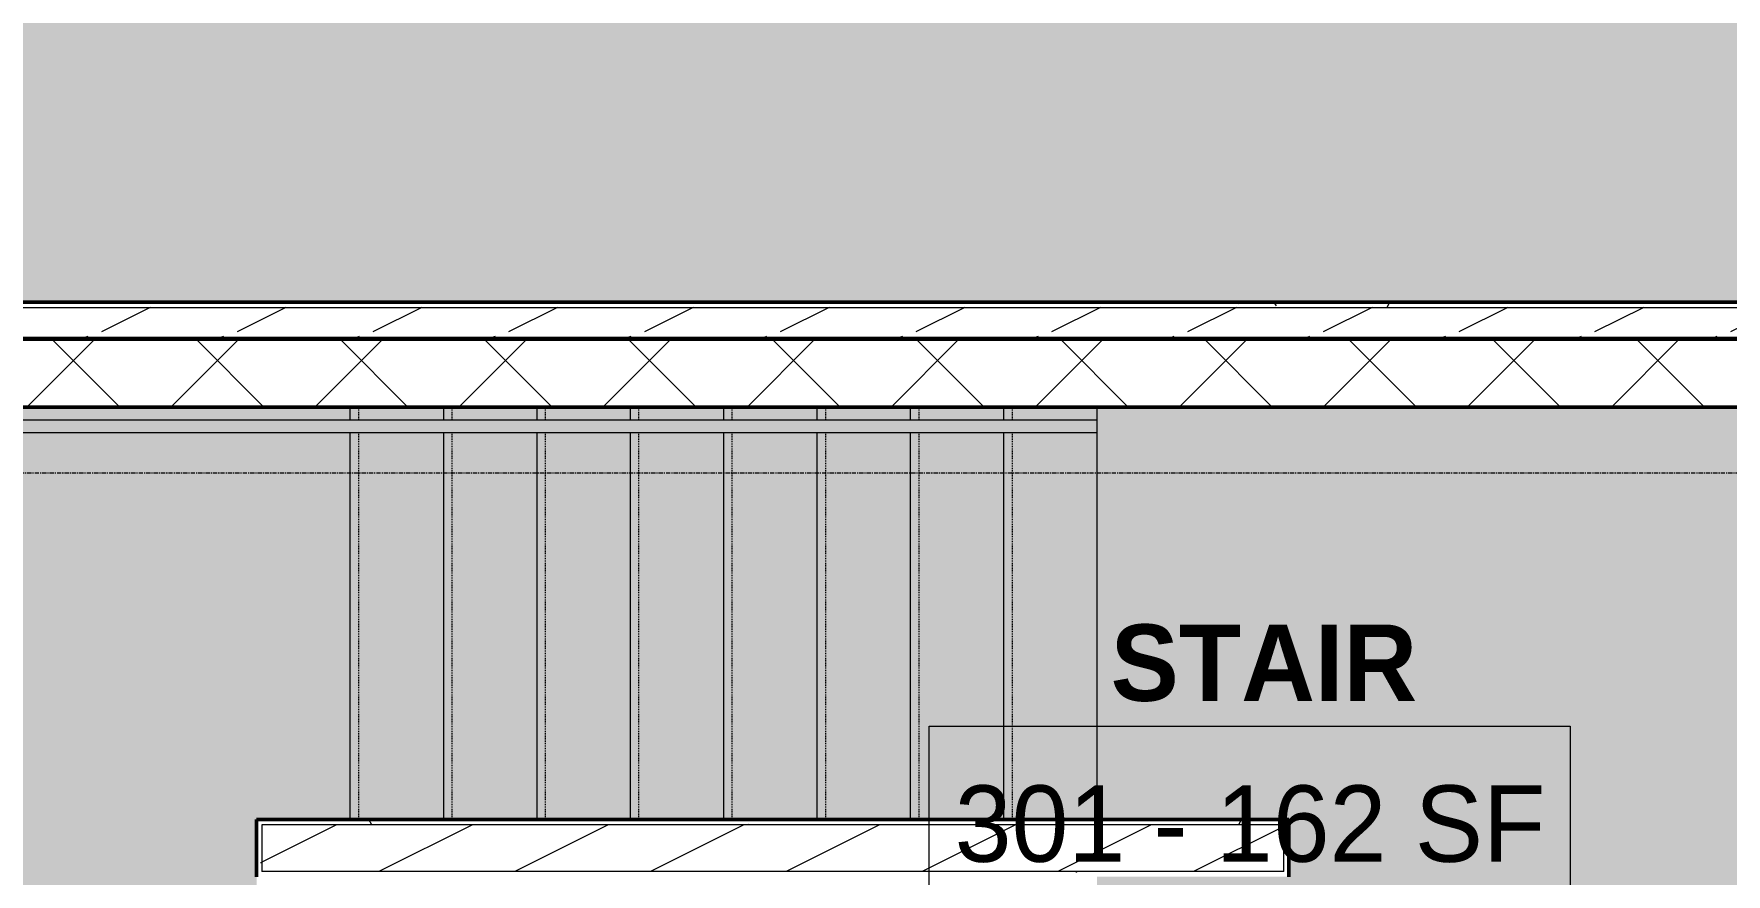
# Model space of a CAD drawing. Header units: inches. Extents: x -4218 to -1814, y 9706 to 12426.
# Drawn here: x -3797.6 to -3598.2, y 11487.9 to 11587 of the extents above; entities that cross this region are included whole.
import ezdxf

# ---------------------------------------------------------------- set-up
doc = ezdxf.new("R2010")
doc.units = ezdxf.units.IN
doc.header["$MEASUREMENT"] = 0
doc.linetypes.add('Grid Line 1_2_', pattern=[0.875, 0.5, -0.125, 0.125, -0.125])
doc.linetypes.add('Overhead 1_16_', pattern=[0.101562, 0.0625, -0.039062])
for name, color, linetype, lineweight in [('0-1', 7, 'Continuous', 5), ('0-6', 135, 'Continuous', 13), ('A-AREA-IDEN', 2, 'Continuous', 9), ('A-AREA-PATT-3', 7, 'Continuous', 9), ('A-FLOR-1', 10, 'Continuous', 13), ('A-FLOR-HRAL-1', 9, 'Continuous', 9), ('A-FLOR-HRAL-2', 7, 'Continuous', 9), ('A-WALL', 113, 'Continuous', 13), ('A-WALL-2', 250, 'Continuous', 50), ('A-WALL-3', 10, 'Continuous', 13), ('A-WALL-8', 113, 'Continuous', 5), ('A-WALL-9', 113, 'Continuous', 50), ('A-WALL-PATT-1', 7, 'Continuous', 9), ('A-WALL-PATT-2', 253, 'Continuous', 9), ('A-WALL-PATT-3', 252, 'Continuous', 9), ('A-WALL-PATT-4', 111, 'Continuous', 9), ('I-WALL-1', 250, 'Continuous', 50), ('S-GRID-1', 1, 'Grid Line 1_2_', 9), ('S-STRS-1', 21, 'Continuous', 5), ('S-STRS-2', 7, 'Continuous', 9), ('S-STRS-3', 7, 'Overhead 1_16_', 9)]:
    doc.layers.add(name, color=color, linetype=linetype, lineweight=lineweight)
doc.layers.add('A-AREA-PATT-1', color=7, linetype='Continuous', lineweight=9, transparency=1)
doc.styles.add('Century Gothic', font='ufonts.com_century-gothic.ttf', dxfattribs={"height": 9})
doc.styles.add('Century Gothic_B', font='GOTHICB.TTF', dxfattribs={"height": 9})
pattern_1 = [(0, (0, 0), (30.72, 7.68), [1.267, -21.773, 1.267, -21.773, -122.88]), (0, (0, 0), (30.72, 7.68), [-46.08, 1.267, -44.813, 1.267, -21.773, -53.76]), (0, (0, 0), (30.72, 7.68), [-115.2, 1.267, -14.093, 1.267, -37.133]), (120, (11.52, 3.84), (-22.011075, 22.7643004), [1.267, -21.773, 1.267, -21.773, -122.88]), (120, (11.52, 3.84), (-22.011075, 22.7643004), [-46.08, 1.267, -44.813, 1.267, -21.773, -53.76]), (120, (11.52, 3.84), (-22.011075, 22.7643004), [-115.2, 1.267, -14.093, 1.267, -37.133]), (240, (15.36, 19.2), (-8.708925, -30.4443004), [1.267, -21.773, 1.267, -21.773, -122.88]), (240, (15.36, 19.2), (-8.708925, -30.4443004), [-46.08, 1.267, -44.813, 1.267, -21.773, -53.76]), (240, (15.36, 19.2), (-8.708925, -30.4443004), [-115.2, 1.267, -14.093, 1.267, -37.133])]
pattern_2 = [(216.87, (6.397, 15.994), (47.98094286, 31.9870857), [7.997, -71.971]), (206.565, (15.994, 11.196), (-15.993714, -15.9941327), [17.881, -17.881]), (198.435, (15.994, 3.199), (-31.9867405, -15.9938803), [10.115, -40.461])]

# ---------------------------------------------------------------- blocks, each defined once
blk = doc.blocks.new('CTR - 1st Phase - Shell_rvt-1-FLOOR PLAN - 3RD FLOOR')
at = {"layer": 'S-GRID-1'}
blk.add_line((-1814.21, 11535.19), (-4168.71, 11535.19), dxfattribs=at)
blk = doc.blocks.new('Railing - Railing-2254808-FLOOR PLAN - 3RD FLOOR')
at = {"layer": 'A-FLOR-HRAL-1'}
for points in [[(-3771.32, 11539.99), (-3771.32, 11541.49), (-3817.82, 11541.49), (-3816.32, 11539.99), (-3801.87, 11539.99)], [(-3817.82, 11440.49), (-3816.32, 11442.03), (-3816.32, 11539.99), (-3817.82, 11541.47), (-3817.82, 11440.51)], [(-3760.32, 11539.99), (-3760.32, 11541.49), (-3771.32, 11541.49), (-3771.32, 11539.99), (-3761, 11539.99)], [(-3716.32, 11539.99), (-3672.32, 11539.99), (-3672.32, 11541.49), (-3760.32, 11541.49), (-3760.32, 11539.99), (-3727.32, 11539.99)], [(-3771.32, 11440.49), (-3771.32, 11441.99), (-3816.32, 11441.99), (-3817.82, 11440.49), (-3801.87, 11440.49)], [(-3683.32, 11440.49), (-3672.32, 11440.49), (-3672.32, 11441.99), (-3771.32, 11441.99), (-3771.32, 11440.49), (-3694.32, 11440.49)]]:
    blk.add_hatch(color=256, dxfattribs=at).paths.add_polyline_path(points, flags=0)
at = {"layer": 'A-FLOR-HRAL-2'}
for p, q in [((-3817.82, 11541.49), (-3771.32, 11541.49)), ((-3817.82, 11440.49), (-3817.82, 11541.49)), ((-3771.32, 11541.49), (-3760.32, 11541.49)), ((-3760.32, 11541.49), (-3672.32, 11541.49)), ((-3672.32, 11541.49), (-3672.32, 11539.99)), ((-3816.32, 11539.99), (-3771.32, 11539.99)), ((-3816.32, 11441.99), (-3816.32, 11539.99)), ((-3771.32, 11539.99), (-3760.32, 11539.99)), ((-3760.32, 11539.99), (-3672.32, 11539.99)), ((-3771.32, 11441.99), (-3816.32, 11441.99)), ((-3672.32, 11441.99), (-3771.32, 11441.99)), ((-3771.32, 11440.49), (-3817.82, 11440.49)), ((-3672.32, 11440.49), (-3771.32, 11440.49))]:
    blk.add_line(p, q, dxfattribs=at)
blk = doc.blocks.new('CTR - 1st Phase -Stairs _ Elevators_rvt-1-FLOOR PLAN - 3RD FLOOR')
at = {"layer": 'A-WALL-PATT-1'}
h = blk.add_hatch(dxfattribs=at)
h.set_pattern_fill('FP_1', color=256, style=0, pattern_type=2)
h.set_pattern_definition(pattern_1)
h.paths.add_polyline_path([(-3770.71, 11488.24), (-3770.7, 11488.25), (-3770.7, 11493.74), (-3650.32, 11493.74), (-3650.32, 11488.24), (-3649.7, 11488.24), (-3649.7, 11494.36), (-3771.32, 11494.36), (-3771.32, 11488.24)], flags=0)
h = blk.add_hatch(dxfattribs=at)
h.set_pattern_fill('FP_1', color=256, style=0, pattern_type=2)
h.set_pattern_definition(pattern_1)
h.paths.add_polyline_path([(-3650.32, 11487.61), (-3649.7, 11487.61), (-3649.7, 11488.24), (-3771.32, 11488.24), (-3771.32, 11487.61), (-3666.81, 11487.61)], flags=0)
at = {"layer": 'A-WALL-PATT-2'}
h = blk.add_hatch(dxfattribs=at)
h.set_pattern_fill('FP_2', color=256, style=0, pattern_type=2)
h.set_pattern_definition(pattern_2)
h.paths.add_polyline_path([(-3770.7, 11488.24), (-3650.32, 11488.24), (-3650.32, 11493.74), (-3770.7, 11493.74), (-3770.7, 11488.25)], flags=0)
at = {"layer": 'A-WALL-PATT-3'}
h = blk.add_hatch(dxfattribs=at)
h.set_pattern_fill('FP_70', color=256, style=0, pattern_type=2)
h.set_pattern_definition([(45, (0, 0), (-8.485281, 8.485281), []), (135, (0, 0), (-8.485281, -8.485281), [])])
h.paths.add_polyline_path([(-3801.87, 11542.99), (-3587.32, 11542.99), (-3587.32, 11550.99), (-3819.32, 11550.99), (-3819.32, 11542.99)], flags=0)
at = {"layer": 'S-STRS-1'}
h = blk.add_hatch(color=256, dxfattribs=at)
h.paths.add_polyline_path([(-3816.32, 11438.99), (-3771.32, 11438.99), (-3771.32, 11440.49), (-3817.82, 11440.51), (-3817.82, 11541.49), (-3760.32, 11541.49), (-3760.32, 11542.99), (-3819.32, 11542.99), (-3819.32, 11438.99), (-3817.82, 11438.99)], flags=0)
h.paths.add_polyline_path([(-3771.32, 11441.99), (-3771.32, 11494.36), (-3760.32, 11494.36), (-3760.32, 11539.99), (-3816.32, 11539.95), (-3816.32, 11441.99), (-3801.87, 11441.99)], flags=0)
h = blk.add_hatch(color=256, dxfattribs=at)
h.paths.add_polyline_path([(-3760.32, 11494.36), (-3749.32, 11494.36), (-3749.32, 11539.99), (-3760.32, 11539.99)], flags=0)
h.paths.add_polyline_path([(-3749.32, 11541.49), (-3749.32, 11542.99), (-3760.32, 11542.99), (-3760.32, 11541.49)], flags=0)
h = blk.add_hatch(color=256, dxfattribs=at)
h.paths.add_polyline_path([(-3749.32, 11494.36), (-3738.32, 11494.36), (-3738.32, 11539.99), (-3749.32, 11539.99)], flags=0)
h.paths.add_polyline_path([(-3738.32, 11541.49), (-3738.32, 11542.99), (-3749.32, 11542.99), (-3749.32, 11541.49)], flags=0)
h = blk.add_hatch(color=256, dxfattribs=at)
h.paths.add_polyline_path([(-3738.32, 11494.36), (-3727.32, 11494.36), (-3727.32, 11539.99), (-3738.32, 11539.99)], flags=0)
h.paths.add_polyline_path([(-3727.32, 11541.49), (-3727.32, 11542.99), (-3738.32, 11542.99), (-3738.32, 11541.49)], flags=0)
h = blk.add_hatch(color=256, dxfattribs=at)
h.paths.add_polyline_path([(-3727.32, 11494.36), (-3716.32, 11494.36), (-3716.32, 11539.99), (-3727.32, 11539.99)], flags=0)
h.paths.add_polyline_path([(-3716.32, 11541.49), (-3716.32, 11542.99), (-3727.32, 11542.99), (-3727.32, 11541.49)], flags=0)
h = blk.add_hatch(color=256, dxfattribs=at)
h.paths.add_polyline_path([(-3716.32, 11494.36), (-3705.32, 11494.36), (-3705.32, 11539.99), (-3716.32, 11539.99)], flags=0)
h.paths.add_polyline_path([(-3705.32, 11541.49), (-3705.32, 11542.99), (-3716.32, 11542.99), (-3716.32, 11541.49)], flags=0)
h = blk.add_hatch(color=256, dxfattribs=at)
h.paths.add_polyline_path([(-3705.32, 11494.36), (-3694.32, 11494.36), (-3694.32, 11539.99), (-3705.32, 11539.99)], flags=0)
h.paths.add_polyline_path([(-3694.32, 11541.49), (-3694.32, 11542.99), (-3705.32, 11542.99), (-3705.32, 11541.49)], flags=0)
h = blk.add_hatch(color=256, dxfattribs=at)
h.paths.add_polyline_path([(-3694.32, 11494.36), (-3683.32, 11494.36), (-3683.32, 11539.99), (-3694.32, 11539.99)], flags=0)
h.paths.add_polyline_path([(-3683.32, 11541.49), (-3683.32, 11542.99), (-3694.32, 11542.99), (-3694.32, 11541.49)], flags=0)
h = blk.add_hatch(color=256, dxfattribs=at)
h.paths.add_polyline_path([(-3672.32, 11494.36), (-3672.32, 11539.99), (-3683.32, 11539.99), (-3683.32, 11494.36)], flags=0)
h.paths.add_polyline_path([(-3672.32, 11541.49), (-3672.32, 11542.99), (-3683.32, 11542.99), (-3683.32, 11541.49)], flags=0)
at = {"layer": 'A-FLOR-1'}
for p, q in [((-3672.32, 11542.99), (-3672.32, 11541.49)), ((-3672.32, 11539.99), (-3672.32, 11494.36))]:
    blk.add_line(p, q, dxfattribs=at)
at = {"layer": 'A-WALL-2'}
for p, q in [((-3587.32, 11550.99), (-3819.32, 11550.99)), ((-3819.32, 11542.99), (-3587.32, 11542.99))]:
    blk.add_line(p, q, dxfattribs=at)
at = {"layer": 'A-WALL-3'}
for p, q in [((-3770.7, 11493.74), (-3770.7, 11488.24)), ((-3650.32, 11493.74), (-3770.7, 11493.74)), ((-3650.32, 11488.24), (-3650.32, 11493.74)), ((-3650.32, 11488.24), (-3770.7, 11488.24))]:
    blk.add_line(p, q, dxfattribs=at)
at = {"layer": 'I-WALL-1'}
for p, q in [((-3649.7, 11494.36), (-3771.32, 11494.36)), ((-3771.32, 11494.36), (-3771.32, 11493.74)), ((-3771.32, 11493.74), (-3771.32, 11488.24)), ((-3649.7, 11493.74), (-3649.7, 11494.36)), ((-3649.7, 11488.24), (-3649.7, 11493.74)), ((-3771.32, 11488.24), (-3771.32, 11487.61)), ((-3649.7, 11487.61), (-3649.7, 11488.24))]:
    blk.add_line(p, q, dxfattribs=at)
at = {"layer": 'S-STRS-2'}
for p, q in [((-3760.32, 11542.99), (-3760.32, 11541.49)), ((-3749.32, 11542.99), (-3749.32, 11541.49)), ((-3738.32, 11542.99), (-3738.32, 11541.49)), ((-3727.32, 11542.99), (-3727.32, 11541.49)), ((-3716.32, 11542.99), (-3716.32, 11541.49)), ((-3705.32, 11542.99), (-3705.32, 11541.49)), ((-3694.32, 11542.99), (-3694.32, 11541.49)), ((-3683.32, 11542.99), (-3683.32, 11541.49)), ((-3672.32, 11542.99), (-3672.32, 11541.49)), ((-3760.32, 11539.99), (-3760.32, 11494.36)), ((-3749.32, 11539.99), (-3749.32, 11494.36)), ((-3738.32, 11539.99), (-3738.32, 11494.36)), ((-3727.32, 11539.99), (-3727.32, 11494.36)), ((-3716.32, 11539.99), (-3716.32, 11494.36)), ((-3705.32, 11539.99), (-3705.32, 11494.36)), ((-3694.32, 11539.99), (-3694.32, 11494.36)), ((-3683.32, 11539.99), (-3683.32, 11494.36)), ((-3672.32, 11539.99), (-3672.32, 11494.36))]:
    blk.add_line(p, q, dxfattribs=at)
at = {"layer": 'S-STRS-3'}
for p, q in [((-3759.32, 11542.99), (-3759.32, 11541.49)), ((-3748.32, 11542.99), (-3748.32, 11541.49)), ((-3737.32, 11542.99), (-3737.32, 11541.49)), ((-3726.32, 11542.99), (-3726.32, 11541.49)), ((-3715.32, 11542.99), (-3715.32, 11541.49)), ((-3704.32, 11542.99), (-3704.32, 11541.49)), ((-3693.32, 11542.99), (-3693.32, 11541.49)), ((-3682.32, 11542.99), (-3682.32, 11541.49)), ((-3759.32, 11539.99), (-3759.32, 11494.36)), ((-3748.32, 11539.99), (-3748.32, 11494.36)), ((-3737.32, 11539.99), (-3737.32, 11494.36)), ((-3726.32, 11539.99), (-3726.32, 11494.36)), ((-3715.32, 11539.99), (-3715.32, 11494.36)), ((-3704.32, 11539.99), (-3704.32, 11494.36)), ((-3693.32, 11539.99), (-3693.32, 11494.36)), ((-3682.32, 11539.99), (-3682.32, 11494.36))]:
    blk.add_line(p, q, dxfattribs=at)
at = {"layer": '0-6'}
blk.add_blockref('Railing - Railing-2254808-FLOOR PLAN - 3RD FLOOR', (0, 0), dxfattribs=at)

msp = doc.modelspace()

# ---------------------------------------------------------------- hatches: boundary and pattern name
at = {"layer": 'A-AREA-PATT-1'}
msp.add_hatch(color=256, dxfattribs=at).paths.add_polyline_path([(-3672.32374, 11438.9894), (-3599.07374, 11438.9894), (-3599.07374, 11473.9894), (-3597.32374, 11473.9894), (-3597.32374, 11438.9894), (-3587.32374, 11438.9894), (-3587.32374, 11542.9894), (-3672.32374, 11542.9894), (-3672.32374, 11494.3644), (-3649.69874, 11494.3644), (-3649.69874, 11487.6144), (-3672.32374, 11487.6144), (-3672.32374, 11457.03195)], flags=0)
at = {"layer": 'A-AREA-PATT-3'}
h = msp.add_hatch(color=256, dxfattribs=at)
h.paths.add_polyline_path([(-3821.88227, 11555.3644), (-3485.92374, 11555.3644), (-3485.92374, 11679.9894), (-3505.92374, 11679.9894), (-3505.92374, 11706.6894), (-3503.98624, 11706.6894), (-3503.98624, 11707.3144), (-3501.92374, 11707.3144), (-3501.92374, 11742.0644), (-3503.98624, 11742.0644), (-3503.98624, 11742.6894), (-3505.92374, 11742.6894), (-3505.92374, 11746.1894), (-3851.84874, 11746.1894), (-3851.84874, 11735.2644), (-3829.53624, 11735.2644), (-3829.53624, 11707.3894), (-3851.84874, 11707.3894), (-3851.84874, 11625.0144), (-3854.72374, 11625.0144), (-3854.72374, 11586.9894), (-3851.84874, 11586.9894), (-3851.84874, 11556.2144), (-3827.32374, 11556.2021), (-3827.32374, 11555.3644), (-3825.60805, 11555.3644)], flags=0)
h.paths.add_polyline_path([(-3514.85238, 11740.9394), (-3541.92374, 11740.9394), (-3541.92374, 11742.6894), (-3505.92374, 11742.6894), (-3505.92374, 11740.9394)], flags=0)
at = {"layer": 'A-WALL-8'}
msp.add_hatch(color=256, dxfattribs=at).paths.add_polyline_path([(-3565.50326, 11550.9894), (-3481.17374, 11550.98996), (-3481.17374, 11551.2394), (-3827.32374, 11551.2394), (-3827.32374, 11550.9894), (-3579.32374, 11550.9894)], flags=0)
at = {"layer": 'A-WALL-PATT-4'}
h = msp.add_hatch(dxfattribs=at)
h.set_pattern_fill('FP_1', color=256, style=0, pattern_type=2)
h.set_pattern_definition(pattern_1)
h.paths.add_polyline_path([(-3565.50326, 11554.7394), (-3485.92374, 11554.7394), (-3485.92374, 11555.3644), (-3827.32374, 11555.3644), (-3827.32374, 11554.7394), (-3599.27051, 11554.7394)], flags=0)
h = msp.add_hatch(dxfattribs=at)
h.set_pattern_fill('FP_2', color=256, style=0, pattern_type=2)
h.set_pattern_definition(pattern_2)
h.paths.add_polyline_path([(-3565.50326, 11551.2394), (-3484.67374, 11551.2394), (-3484.67374, 11554.7394), (-3827.32374, 11554.7394), (-3827.32374, 11551.2394), (-3599.27051, 11551.2394)], flags=0)

# ---------------------------------------------------------------- linework, layer by layer
at = {"layer": 'A-AREA-IDEN', "flags": 128}
msp.add_lwpolyline([(-3692.07695, 11505.39051), (-3616.57144, 11505.39051), (-3616.57144, 11483.89445), (-3692.07695, 11483.89445)], close=True, dxfattribs=at)
at = {"layer": 'A-WALL'}
for p, q in [((-3827.32374, 11554.7394), (-3484.67374, 11554.7394)), ((-3827.32374, 11551.2394), (-3481.17374, 11551.2394))]:
    msp.add_line(p, q, dxfattribs=at)
at = {"layer": 'A-WALL-9'}
for p, q in [((-3485.92374, 11555.3644), (-3827.32374, 11555.3644)), ((-3827.32374, 11550.9894), (-3485.92374, 11550.9894))]:
    msp.add_line(p, q, dxfattribs=at)

# ---------------------------------------------------------------- block references
at = {"layer": '0-1'}
for name in ['CTR - 1st Phase - Shell_rvt-1-FLOOR PLAN - 3RD FLOOR', 'CTR - 1st Phase -Stairs _ Elevators_rvt-1-FLOOR PLAN - 3RD FLOOR']:
    msp.add_blockref(name, (0, 0), dxfattribs=at)

# ---------------------------------------------------------------- texts
at = {"layer": 'A-AREA-IDEN', "char_height": 9, "attachment_point": 1}
for s, insert, width, style in [('STAIR', (-3670.70845, 11517.35866), 39.39, 'Century Gothic_B'), ('301 - 162 SF', (-3689.07695, 11498.39051), 83.931, 'Century Gothic')]:
    msp.add_mtext(s, dxfattribs=dict(at, insert=insert, width=width, style=style))

doc.saveas('drawing.dxf')
